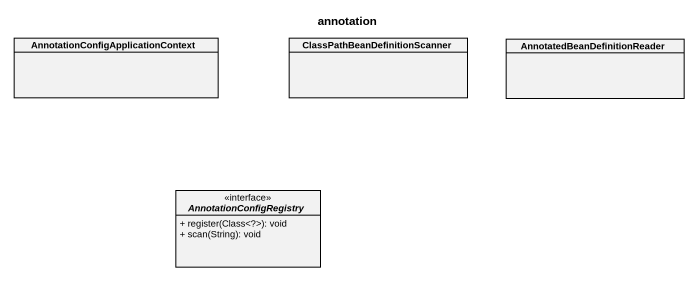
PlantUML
@startuml
title annotation
hide circle
hide empty members
skinparam classAttributeIconSize 0
class "AnnotationConfigApplicationContext" as AnnotationConfigApplicationC
class "ClassPathBeanDefinitionScanner" as ClassPathBeanDefinitionScann
class "AnnotatedBeanDefinitionReader" as AnnotatedBeanDefinitionReade
interface AnnotationConfigRegistry {
  + register(Class<?>): void
  + scan(String): void
}
@enduml
